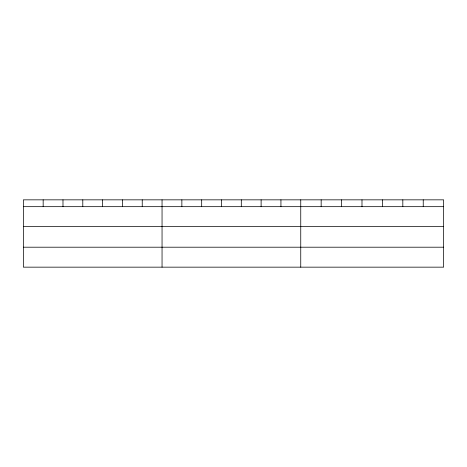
<?xml version="1.0" encoding="UTF-8"?>
<svg xmlns="http://www.w3.org/2000/svg" width="467" height="467" viewBox="0 0 467 467"><rect width="100%" height="100%" fill="white"/><g stroke="black" fill="none" stroke-linecap="round" stroke-linejoin="round"><path stroke-width="0.7" d="M443.65 226.635L443.65 199.841L23.35 199.841L23.35 267.159L443.65 267.159L443.65 226.635L23.35 226.635M23.35 206.671L443.65 206.671M23.35 247.201L443.65 247.201M423.236 199.841L423.236 206.671M402.823 199.841L402.823 206.671M382.409 199.841L382.409 206.671M361.989 199.841L361.989 206.671M341.575 199.841L341.575 206.671M321.162 199.841L321.162 206.671M300.748 199.841L300.748 267.159M280.936 199.841L280.936 206.671M261.117 199.841L261.117 206.671M241.305 199.841L241.305 206.671M221.492 199.841L221.492 206.671M201.68 199.841L201.68 206.671M181.861 199.841L181.861 206.671M162.049 199.841L162.049 267.159M142.237 199.841L142.237 206.671M122.418 199.841L122.418 206.671M102.606 199.841L102.606 206.671M82.793 199.841L82.793 206.671M62.981 199.841L62.981 206.671M43.162 199.841L43.162 206.671"/></g></svg>
